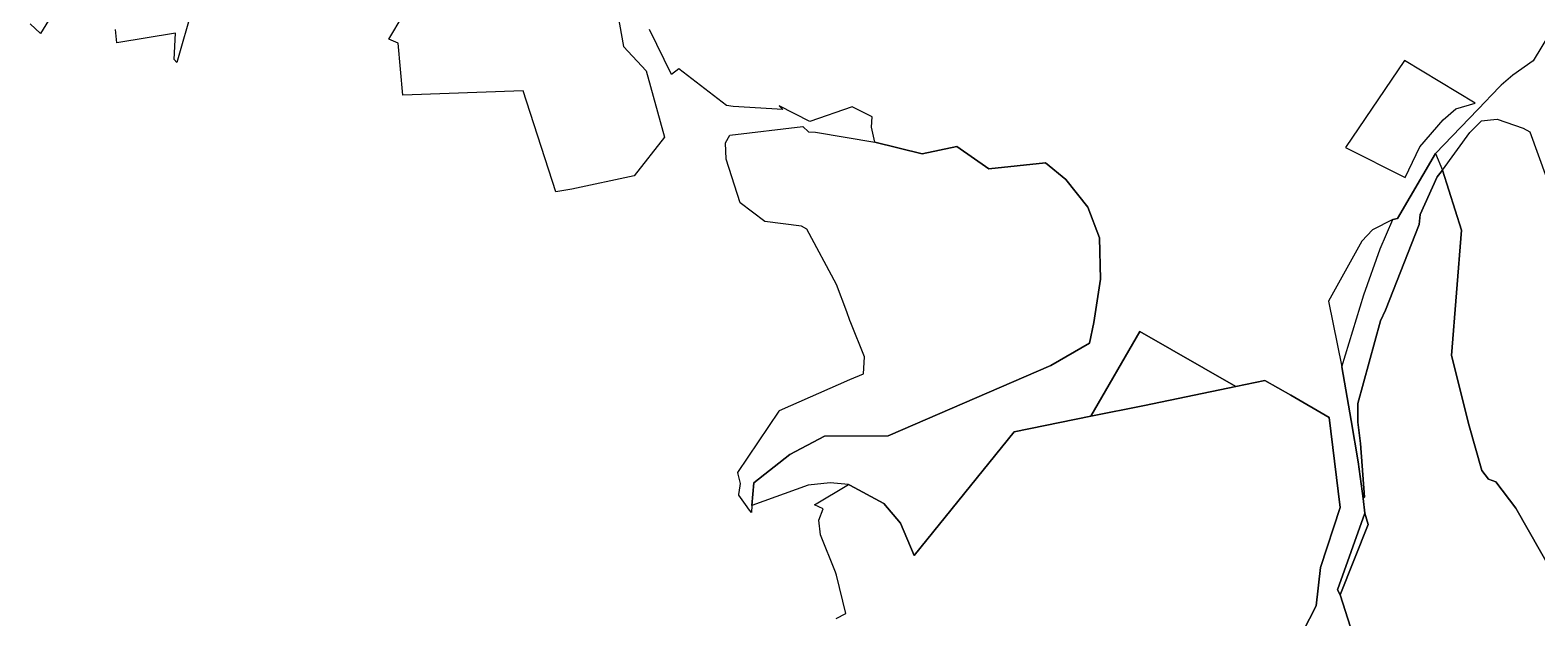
# Model space of a CAD drawing. Header units: feet. Extents: x -1222 to 199575, y -502 to 454509.
# Drawn here: x -767 to -179, y 1186 to 1415 of the extents above; entities that cross this region are included whole.
import ezdxf

# ---------------------------------------------------------------- set-up
doc = ezdxf.new("R2010")
doc.units = ezdxf.units.FT
doc.header["$MEASUREMENT"] = 0
doc.layers.add('지적', color=7, linetype='CONTINUOUS')

msp = doc.modelspace()

# ---------------------------------------------------------------- linework, layer by layer
at = {"layer": '지적', "color": 20}
for points in [[(-154.98, 1444.61), (-180.09, 1403.04), (-188.08, 1397.54), (-192.66, 1393.65), (-196.86, 1389.27), (-198.52, 1387.54), (-218.24, 1366.9), (-233.05, 1341.62), (-234.92, 1341.15), (-242.81, 1337.14), (-247.05, 1332.76), (-260, 1309.39), (-254.86, 1283.75), (-251.22, 1262.77), (-248.46, 1246.73), (-246.51, 1232.39), (-245.87, 1226.72), (-256.57, 1196.83), (-255.53, 1194.82), (-251.5, 1182.2)], [(-538.73, 1428.41), (-535.19, 1408.71), (-526.42, 1399.14), (-519.26, 1373.35), (-531.07, 1358.24), (-555.4, 1352.97), (-561.71, 1352.05), (-574.37, 1391.33), (-621.39, 1389.64), (-623.27, 1409.93), (-626.88, 1411.56), (-615.6, 1430.33)], [(-756.21, 1424.46), (-762.83, 1413.71), (-766.87, 1417.57)], [(-703.54, 1423.68), (-709.64, 1402.39), (-710.71, 1403.62), (-710.12, 1413.91), (-732.97, 1410.16), (-733.56, 1415.34)], [(-272.61, 1175.31), (-264.81, 1190.52), (-263.22, 1205.44), (-255.43, 1228.94), (-257.74, 1247), (-259.81, 1263.96), (-274.79, 1272.66), (-284.85, 1278.47), (-296.16, 1276.13), (-333.75, 1297.59), (-352.8, 1264.49), (-382.71, 1258.46), (-421.79, 1210.22), (-427.1, 1222.81), (-433.56, 1230.4), (-446.86, 1237.57), (-447.36, 1237.84), (-454.51, 1238.49), (-463.1, 1237.66), (-485.11, 1229.66), (-485.11, 1229.66), (-484.31, 1238.52), (-470.26, 1249.5), (-456.72, 1256.72), (-431.93, 1256.81), (-368.47, 1284.33), (-353.4, 1292.93), (-351.62, 1300.99), (-349.02, 1317.96), (-349.4, 1334.05), (-353.97, 1346.06), (-362.56, 1356.75), (-370.47, 1363.33), (-392.69, 1360.9), (-405.14, 1369.66), (-418.64, 1366.77), (-437.1, 1371.39), (-438.44, 1377.23), (-438.21, 1381.23), (-446.04, 1385.14), (-462.45, 1379.46), (-474.48, 1385.48), (-473.04, 1384.04), (-492.45, 1385.3), (-495.02, 1385.68), (-513.6, 1400.01), (-516.55, 1397.81), (-525.08, 1415.27)], [(-172.41, 1203.35), (-186.95, 1228.69), (-194.72, 1238.88), (-197.55, 1239.92), (-200.18, 1243.3), (-205.1, 1260.75), (-212.05, 1288.14), (-208.17, 1337.06), (-215.49, 1360.44), (-204.91, 1375.07), (-200.3, 1379.67), (-196.86, 1380.03), (-194.26, 1380.3), (-184.11, 1376.82), (-181.39, 1375.34), (-174.99, 1357.44)], [(-251.5, 1182.2), (-255.53, 1194.82), (-244.62, 1222.33), (-245.87, 1226.72), (-246.51, 1232.39), (-245.99, 1232.98), (-247.55, 1253.86), (-248.6, 1262.15), (-248.53, 1269.43), (-239.75, 1301.64), (-237.73, 1305.86), (-224.71, 1339.24), (-224.26, 1343.1), (-217.63, 1357.81), (-215.49, 1360.44), (-215.49, 1360.44), (-208.17, 1337.06), (-212.05, 1288.14), (-205.1, 1260.75), (-200.18, 1243.3), (-197.55, 1239.92), (-194.72, 1238.88), (-186.95, 1228.69), (-172.41, 1203.35)], [(-452.17, 1185.63), (-448.45, 1187.62), (-452.12, 1202.54), (-452.49, 1203.66), (-458.38, 1218.22), (-459.01, 1224.01), (-457.35, 1228.34), (-460.72, 1229.88), (-447.36, 1237.84), (-446.86, 1237.57), (-433.56, 1230.4), (-427.1, 1222.81), (-421.79, 1210.22), (-382.71, 1258.46), (-352.8, 1264.49), (-352.8, 1264.49), (-331.92, 1268.73), (-296.16, 1276.13), (-284.85, 1278.47), (-274.79, 1272.66), (-259.81, 1263.96), (-257.74, 1247), (-255.43, 1228.94), (-263.22, 1205.44), (-264.81, 1190.52), (-272.61, 1175.31)]]:
    msp.add_lwpolyline(points, dxfattribs=at)
for points in [[(-230.33, 1403.18), (-253.39, 1369.3), (-230.08, 1357.6), (-224.33, 1369.58), (-215.23, 1380.04), (-210.28, 1384.38), (-202.73, 1386.6), (-230.33, 1403.18)], [(-485.34, 1226.98), (-486.04, 1227.88), (-487.68, 1230.05), (-490.24, 1233.67), (-490.29, 1233.93), (-489.64, 1237.33), (-489.55, 1238.23), (-490.54, 1241.85), (-490.62, 1242.53), (-474.54, 1266.4), (-474.41, 1266.69), (-446.86, 1278.75), (-441.54, 1281.08), (-441.17, 1287.7), (-446.56, 1300.93), (-446.86, 1301.83), (-448.03, 1305.25), (-452.14, 1315.92), (-463.62, 1337.42), (-465.81, 1338.56), (-480.09, 1340.43), (-489.77, 1347.75), (-495.21, 1364.67), (-495.46, 1371.11), (-493.77, 1374.04), (-465.27, 1377.46), (-463.03, 1375.45), (-460.36, 1375.22), (-437.1, 1371.39), (-418.64, 1366.77), (-405.14, 1369.66), (-392.69, 1360.9), (-370.47, 1363.33), (-362.56, 1356.75), (-353.97, 1346.06), (-349.4, 1334.05), (-349.02, 1317.96), (-351.62, 1300.99), (-353.4, 1292.93), (-368.47, 1284.33), (-431.93, 1256.81), (-456.72, 1256.72), (-470.26, 1249.5), (-484.31, 1238.52), (-485.11, 1229.66), (-485.34, 1226.98)], [(-215.49, 1360.44), (-217.63, 1357.81), (-224.26, 1343.1), (-224.71, 1339.24), (-237.73, 1305.86), (-239.75, 1301.64), (-248.53, 1269.43), (-248.6, 1262.15), (-247.55, 1253.86), (-245.99, 1232.98), (-246.51, 1232.39), (-248.46, 1246.73), (-251.22, 1262.77), (-254.86, 1283.75), (-246.22, 1311.79), (-239.9, 1329.78), (-234.92, 1341.15), (-233.05, 1341.62), (-218.24, 1366.9), (-215.49, 1360.44)], [(-352.8, 1264.49), (-333.75, 1297.59), (-296.16, 1276.13), (-331.92, 1268.73), (-352.8, 1264.49)], [(-245.87, 1226.72), (-244.62, 1222.33), (-255.53, 1194.82), (-256.57, 1196.83), (-245.87, 1226.72)]]:
    msp.add_lwpolyline(points, close=True, dxfattribs=at)

doc.saveas('drawing.dxf')
